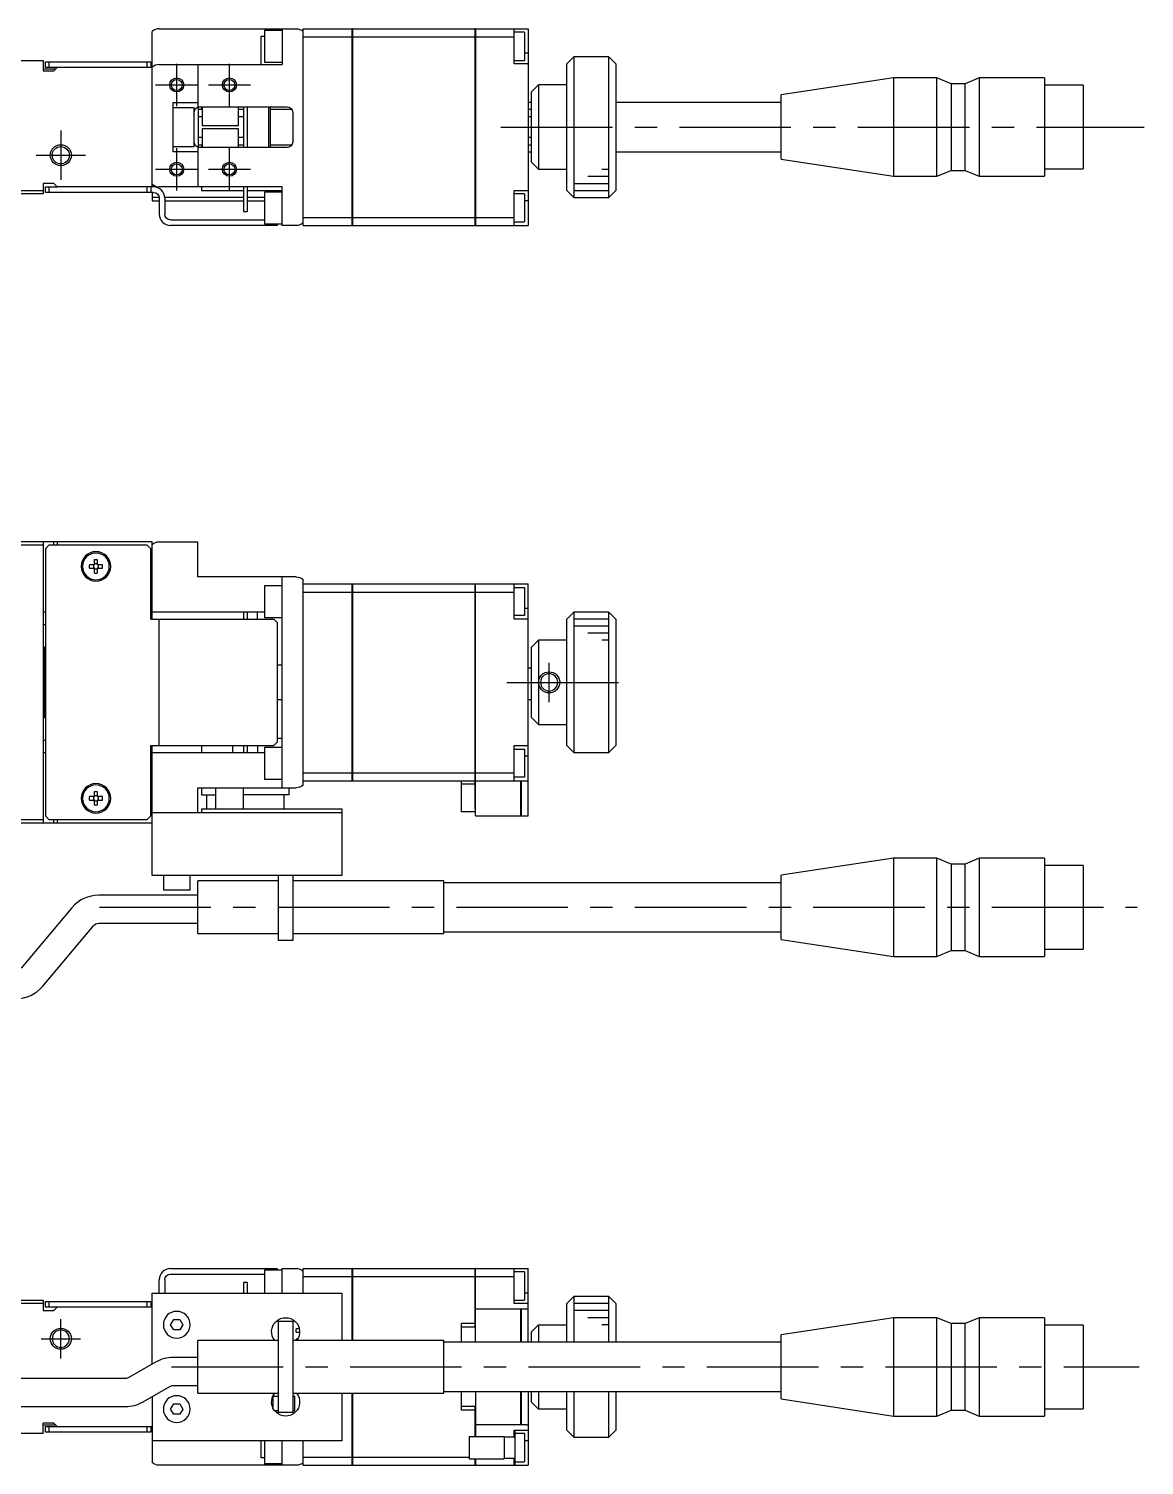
# Model space of a CAD drawing. Extents: x -1 to 626, y -8 to 214.
# Drawn here: x 147.9 to 306.7, y 10 to 214.4 of the extents above; entities that cross this region are included whole.
import ezdxf

# ---------------------------------------------------------------- set-up
doc = ezdxf.new("R2010")
doc.units = 0
doc.header["$LTSCALE"] = 0.5
doc.linetypes.add('CENTER', pattern=[50.8, 31.75, -6.35, 6.35, -6.35])
for name, color, linetype in [('MSM_CENTER', 1, 'CENTER'), ('MSM_CONTINUOUS', 7, 'CONTINUOUS'), ('MSM_NARROW', 5, 'CONTINUOUS')]:
    doc.layers.add(name, color=color, linetype=linetype)

msp = doc.modelspace()

# ---------------------------------------------------------------- linework, layer by layer
at = {"layer": 'MSM_CENTER'}
for p, q in [((169, 203.39), (169, 209.39)), ((176.5, 203.39), (176.5, 209.39)), ((166, 206.39), (172, 206.39)), ((173.5, 206.39), (179.5, 206.39)), ((215.14, 200.39), (306.7, 200.39)), ((152.5, 199.89), (152.5, 192.89)), ((149, 196.39), (156, 196.39)), ((169, 191.39), (169, 197.39)), ((176.5, 191.39), (176.5, 197.39)), ((166, 194.39), (172, 194.39)), ((173.5, 194.39), (179.5, 194.39)), ((222, 118.59), (222, 124.19)), ((216, 121.39), (234, 121.39)), ((158, 89.39), (305.69, 89.39)), ((152.5, 25.2), (152.5, 30.8)), ((149.7, 28), (155.3, 28)), ((168.26, 24), (305.99, 24))]:
    msp.add_line(p, q, dxfattribs=at)
at = {"layer": 'MSM_CONTINUOUS'}
for p, q in [((165.5, 208.91), (165.5, 214.01)), ((166.5, 214.39), (186, 214.39)), ((181, 213.33), (181.5, 213.33)), ((181, 209.29), (181, 213.33)), ((184, 214.14), (181.5, 214.14)), ((181.5, 214.14), (181.5, 209.64)), ((184, 214.39), (184, 209.29)), ((187, 214.39), (193.99, 214.39)), ((187, 186.39), (187, 214.39)), ((187, 213.23), (193.99, 213.23)), ((193.99, 186.39), (193.99, 214.39)), ((194, 214.38), (193.99, 214.38)), ((194, 213.23), (193.99, 213.23)), ((194, 214.39), (194, 186.39)), ((194, 214.39), (211.49, 214.39)), ((194, 213.23), (211.49, 213.23)), ((211.49, 186.39), (211.49, 214.39)), ((211.5, 214.38), (211.49, 214.38)), ((211.5, 213.23), (211.49, 213.23)), ((211.5, 214.39), (219, 214.39)), ((211.5, 214.39), (211.5, 186.39)), ((211.5, 213.23), (217, 213.23)), ((217, 209.39), (217, 214.39)), ((218.5, 213.89), (217, 213.89)), ((218.5, 213.89), (218.5, 209.89)), ((219, 214.39), (219, 186.39)), ((219, 210.89), (218.5, 210.89)), ((127.8, 209.89), (150, 209.89)), ((150, 209.89), (150, 208.39)), ((151.75, 208.64), (150, 208.64)), ((150.3, 208.89), (150.3, 209.69)), ((150.3, 209.69), (165.3, 209.69)), ((165.5, 208.89), (150.3, 208.89)), ((150.8, 209.69), (150.8, 208.89)), ((152, 208.89), (151.5, 208.39)), ((164.8, 208.89), (164.8, 209.69)), ((165.3, 209.69), (165.3, 208.89)), ((165.5, 191.89), (165.5, 208.89)), ((166.5, 209.29), (184, 209.29)), ((172, 209.29), (172, 203.26)), ((181.5, 209.64), (184, 209.64)), ((217, 209.89), (218.5, 209.89)), ((219, 209.39), (217, 209.39)), ((225.5, 210.39), (224.5, 209.39)), ((224.5, 191.39), (224.5, 209.39)), ((230.5, 210.39), (225.5, 210.39)), ((225.5, 210.39), (225.5, 190.39)), ((231.5, 209.39), (230.5, 210.39)), ((230.5, 190.39), (230.5, 210.39)), ((231.5, 209.39), (231.5, 191.39)), ((150, 208.39), (151.5, 208.39)), ((271, 207.39), (255, 204.96)), ((277.2, 207.39), (271, 207.39)), ((271, 207.39), (271, 193.39)), ((279.2, 206.54), (277.2, 207.39)), ((277.2, 193.39), (277.2, 207.39)), ((281.2, 206.54), (279.2, 206.54)), ((279.2, 206.54), (279.2, 194.24)), ((283.2, 207.39), (281.2, 206.54)), ((281.2, 194.24), (281.2, 206.54)), ((292.5, 207.39), (283.2, 207.39)), ((283.2, 207.39), (283.2, 193.39)), ((292.5, 207.39), (292.5, 193.39)), ((219.5, 205.39), (220.5, 206.39)), ((219.5, 195.39), (219.5, 205.39)), ((224.5, 206.39), (220.5, 206.39)), ((220.5, 206.39), (220.5, 194.39)), ((255, 195.82), (255, 204.96)), ((298, 206.34), (292.5, 206.34)), ((298, 206.34), (298, 194.44)), ((168.5, 196.89), (168.5, 203.89)), ((168.5, 203.89), (172, 203.89)), ((171.5, 203.14), (168.5, 203.14)), ((171.5, 197.64), (171.5, 203.14)), ((172, 203.26), (172.09, 203.26)), ((172.01, 203.23), (172.09, 203.26)), ((172.1, 197.51), (172.1, 203.26)), ((172.6, 202.89), (172.1, 202.89)), ((172.3, 203.29), (184.7, 203.29)), ((172.5, 203.29), (172.5, 202.89)), ((172.6, 203.29), (172.6, 200.64)), ((177.8, 200.64), (177.8, 203.29)), ((178.5, 202.89), (177.8, 202.89)), ((178.5, 203.29), (178.5, 197.49)), ((179, 203.29), (179, 197.49)), ((182.1, 197.49), (182.1, 203.29)), ((182.3, 203.29), (182.3, 197.49)), ((185.39, 202.89), (182.3, 202.89)), ((185.5, 202.49), (185.5, 198.29)), ((219.5, 203.89), (219, 203.89)), ((219.5, 202.89), (219, 202.89)), ((255, 203.89), (231.5, 203.89)), ((172.1, 201.89), (172.6, 201.89)), ((172.6, 200.64), (177.8, 200.64)), ((177.8, 201.89), (178.5, 201.89)), ((219, 201.89), (219.5, 201.89)), ((172.6, 198.89), (172.1, 198.89)), ((177.8, 200.14), (172.6, 200.14)), ((172.6, 200.14), (172.6, 197.49)), ((177.8, 197.49), (177.8, 200.14)), ((178.5, 198.89), (177.8, 198.89)), ((219.5, 198.89), (219, 198.89)), ((168.5, 197.64), (171.5, 197.64)), ((172, 196.89), (168.5, 196.89)), ((172, 197.52), (172.09, 197.52)), ((172, 197.52), (172, 191.89)), ((172.09, 197.52), (172.01, 197.54)), ((172.1, 197.89), (172.6, 197.89)), ((184.7, 197.49), (172.3, 197.49)), ((172.5, 197.89), (172.5, 197.49)), ((177.8, 197.89), (178.5, 197.89)), ((182.3, 197.89), (185.39, 197.89)), ((219, 197.89), (219.5, 197.89)), ((219, 196.89), (219.5, 196.89)), ((231.5, 196.89), (255, 196.89)), ((220.5, 194.39), (219.5, 195.39)), ((220.5, 194.39), (224.5, 194.39)), ((255, 195.82), (271, 193.39)), ((277.2, 193.39), (279.2, 194.24)), ((279.2, 194.24), (281.2, 194.24)), ((281.2, 194.24), (283.2, 193.39)), ((292.5, 194.44), (298, 194.44)), ((151.5, 192.39), (150, 192.39)), ((150, 192.39), (150, 190.89)), ((151.5, 192.39), (152, 191.89)), ((271, 193.39), (277.2, 193.39)), ((283.2, 193.39), (292.5, 193.39)), ((150, 190.89), (137, 190.89)), ((137.11, 191.39), (150, 191.39)), ((150.3, 191.89), (152, 191.89)), ((150.3, 191.09), (150.3, 191.89)), ((165.7, 191.09), (150.3, 191.09)), ((150.8, 191.89), (150.8, 191.09)), ((165.7, 191.89), (152, 191.89)), ((164.8, 191.09), (164.8, 191.89)), ((165.3, 191.89), (165.3, 191.09)), ((165.5, 191.09), (165.5, 189.89)), ((166.49, 190.39), (165.5, 190.39)), ((184, 191.89), (166.5, 191.89)), ((166.5, 190.29), (166.5, 187.99)), ((178.5, 190.39), (167.3, 190.39)), ((167.3, 190.29), (167.3, 187.99)), ((172.5, 191.89), (172.5, 191.39)), ((172.5, 191.39), (178.5, 191.39)), ((178.5, 191.89), (178.5, 188.39)), ((179, 191.89), (179, 188.39)), ((179, 191.39), (184, 191.39)), ((181.5, 190.39), (179, 190.39)), ((184, 191.14), (181.5, 191.14)), ((181.5, 191.14), (181.5, 186.64)), ((184, 186.39), (184, 191.89)), ((217, 191.39), (219, 191.39)), ((217, 186.39), (217, 191.39)), ((218.5, 190.89), (217, 190.89)), ((218.5, 190.89), (218.5, 186.89)), ((224.5, 191.39), (225.5, 190.39)), ((225.5, 190.39), (230.5, 190.39)), ((230.5, 190.39), (231.5, 191.39)), ((165.5, 189.89), (166.5, 189.89)), ((167.3, 189.89), (178.5, 189.89)), ((178.5, 188.39), (179, 188.39)), ((179, 189.89), (181.5, 189.89)), ((219, 189.89), (218.5, 189.89)), ((168.1, 187.19), (181.5, 187.19)), ((183.3, 186.39), (168.1, 186.39)), ((181.5, 186.64), (184, 186.64)), ((182.8, 186.39), (182.8, 186.64)), ((183.3, 186.64), (183.3, 186.39)), ((186, 186.39), (184, 186.39)), ((187, 187.54), (193.99, 187.54)), ((187, 186.39), (193.99, 186.39)), ((194, 187.55), (193.99, 187.55)), ((194, 186.4), (193.99, 186.4)), ((194, 187.54), (211.49, 187.54)), ((194, 186.39), (211.49, 186.39)), ((211.5, 187.55), (211.49, 187.55)), ((211.5, 186.4), (211.49, 186.4)), ((211.5, 187.54), (217, 187.54)), ((211.5, 186.39), (219, 186.39)), ((217, 186.89), (218.5, 186.89)), ((165.5, 141.39), (128, 141.39)), ((150, 141.39), (150, 101.39)), ((151.5, 140.89), (151.5, 141.39)), ((152, 141.39), (152, 140.89)), ((165.5, 130.39), (165.5, 141.39)), ((166.5, 141.39), (172, 141.39)), ((172, 136.39), (172, 141.39)), ((150, 140.89), (137.61, 140.89)), ((150.8, 140.89), (150.3, 140.39)), ((150.3, 140.39), (150.3, 102.39)), ((164.8, 140.89), (150.8, 140.89)), ((165.3, 140.39), (164.8, 140.89)), ((165.3, 130.39), (165.3, 140.39)), ((157.26, 138.13), (156.58, 138.13)), ((156.58, 137.65), (157.26, 137.65)), ((157.26, 138.81), (157.26, 138.13)), ((157.26, 137.65), (157.26, 136.97)), ((157.74, 138.13), (157.74, 138.81)), ((158.42, 138.13), (157.74, 138.13)), ((157.74, 137.65), (158.42, 137.65)), ((157.74, 136.97), (157.74, 137.65)), ((186, 136.39), (172, 136.39)), ((184, 135.14), (181.5, 135.14)), ((181.5, 135.14), (181.5, 130.64)), ((184, 106.39), (184, 136.39)), ((187, 106.77), (187, 136.01)), ((187, 135.39), (193.99, 135.39)), ((193.99, 107.39), (193.99, 135.39)), ((194, 135.38), (193.99, 135.38)), ((194, 135.39), (211.49, 135.39)), ((194, 135.39), (194, 107.39)), ((211.49, 103.39), (211.49, 135.39)), ((211.5, 135.38), (211.49, 135.38)), ((211.5, 102.39), (211.5, 135.39)), ((211.5, 135.39), (219, 135.39)), ((217, 130.39), (217, 135.39)), ((219, 102.39), (219, 135.39)), ((187, 134.23), (193.99, 134.23)), ((194, 134.23), (193.99, 134.23)), ((194, 134.23), (211.49, 134.23)), ((211.5, 134.23), (211.49, 134.23)), ((211.5, 134.23), (217, 134.23)), ((217, 134.89), (218.5, 134.89)), ((218.5, 134.89), (218.5, 130.89)), ((150.3, 131.39), (150, 131.39)), ((181.5, 131.39), (165.3, 131.39)), ((178.5, 131.39), (178.5, 130.39)), ((179, 131.39), (179, 130.39)), ((180.5, 130.39), (180.5, 131.39)), ((218.5, 130.89), (217, 130.89)), ((219, 131.89), (218.5, 131.89)), ((225.5, 131.39), (224.5, 130.39)), ((230.5, 131.39), (225.5, 131.39)), ((225.5, 131.39), (225.5, 111.39)), ((231.5, 130.39), (230.5, 131.39)), ((230.5, 111.39), (230.5, 131.39)), ((150, 129.64), (150.3, 129.64)), ((165.3, 130.39), (182.8, 130.39)), ((166.5, 112.39), (166.5, 130.39)), ((181.5, 130.64), (184, 130.64)), ((183.3, 129.89), (182.8, 130.39)), ((183.3, 129.89), (183.3, 112.89)), ((219, 130.39), (217, 130.39)), ((224.5, 112.39), (224.5, 130.39)), ((231.5, 130.39), (231.5, 112.39)), ((219.5, 126.39), (220.5, 127.39)), ((224.5, 127.39), (220.5, 127.39)), ((220.5, 127.39), (220.5, 115.39)), ((150.2, 126.39), (150, 126.19)), ((150.3, 126.39), (150.2, 126.39)), ((150.2, 126.39), (150.2, 116.39)), ((219.5, 116.39), (219.5, 126.39)), ((183.3, 123.89), (184, 123.89)), ((219.5, 123.39), (219, 123.39)), ((184, 118.89), (183.3, 118.89)), ((219.5, 118.89), (219, 118.89)), ((150, 116.59), (150.2, 116.39)), ((150.2, 116.39), (150.3, 116.39)), ((220.5, 115.39), (219.5, 116.39)), ((220.5, 115.39), (224.5, 115.39)), ((150.3, 113.14), (150, 113.14)), ((182.8, 112.39), (183.3, 112.89)), ((184, 113.39), (183.3, 113.39)), ((150, 111.39), (150.3, 111.39)), ((165.3, 112.39), (182.8, 112.39)), ((165.3, 102.39), (165.3, 112.39)), ((165.3, 111.39), (181.5, 111.39)), ((165.5, 93.89), (165.5, 112.39)), ((172.5, 112.39), (172.5, 111.39)), ((177, 111.39), (177, 112.39)), ((178.5, 112.39), (178.5, 111.39)), ((179, 112.39), (179, 111.39)), ((180.5, 112.39), (180.5, 111.39)), ((184, 112.14), (181.5, 112.14)), ((181.5, 112.14), (181.5, 107.64)), ((217, 112.39), (219, 112.39)), ((217, 107.39), (217, 112.39)), ((217, 111.89), (218.5, 111.89)), ((218.5, 111.89), (218.5, 107.89)), ((219, 110.89), (218.5, 110.89)), ((224.5, 112.39), (225.5, 111.39)), ((225.5, 111.39), (230.5, 111.39)), ((230.5, 111.39), (231.5, 112.39)), ((187, 108.54), (193.99, 108.54)), ((194, 108.55), (193.99, 108.55)), ((194, 108.54), (211.49, 108.54)), ((211.5, 108.55), (211.49, 108.55)), ((211.5, 108.54), (217, 108.54)), ((172, 102.89), (172, 106.39)), ((172, 106.39), (186, 106.39)), ((172.5, 106.39), (172.5, 105.39)), ((174.5, 106.39), (174.5, 103.39)), ((178.5, 103.39), (178.5, 106.39)), ((181.5, 107.64), (184, 107.64)), ((185, 105.39), (185, 106.39)), ((187, 107.39), (193.99, 107.39)), ((194, 107.4), (193.99, 107.4)), ((194, 107.39), (211.49, 107.39)), ((209.5, 107.39), (209.5, 102.99)), ((211.49, 106.89), (209.5, 106.89)), ((211.5, 107.4), (211.49, 107.4)), ((211.49, 107.09), (211.5, 107.09)), ((211.5, 107.39), (219, 107.39)), ((218.5, 107.89), (217, 107.89)), ((217.99, 102.39), (217.99, 107.39)), ((218, 107.39), (218, 102.39)), ((157.26, 105.13), (156.58, 105.13)), ((156.58, 104.65), (157.26, 104.65)), ((157.26, 105.81), (157.26, 105.13)), ((157.26, 104.65), (157.26, 103.97)), ((157.74, 105.13), (157.74, 105.81)), ((158.42, 105.13), (157.74, 105.13)), ((157.74, 104.65), (158.42, 104.65)), ((157.74, 103.97), (157.74, 104.65)), ((172.5, 105.39), (174.5, 105.39)), ((173.25, 105.39), (173.25, 103.39)), ((185, 105.39), (178.5, 105.39)), ((184.25, 105.39), (184.25, 103.39)), ((211.49, 105.99), (211.5, 105.99)), ((150.3, 102.39), (150.8, 101.89)), ((164.8, 101.89), (165.3, 102.39)), ((165.5, 102.89), (192.5, 102.89)), ((172.5, 103.39), (192.5, 103.39)), ((172.5, 103.39), (172.5, 102.89)), ((192.5, 103.39), (192.5, 93.89)), ((211.5, 102.99), (209.5, 102.99)), ((211.5, 103.39), (211.49, 103.39)), ((211.5, 102.39), (217.99, 102.39)), ((218, 102.4), (217.99, 102.4)), ((218, 102.39), (219, 102.39)), ((128, 101.39), (165.5, 101.39)), ((137.61, 101.89), (150, 101.89)), ((150.8, 101.89), (164.8, 101.89)), ((151.5, 101.39), (151.5, 101.89)), ((152, 101.89), (152, 101.39)), ((271, 96.39), (255, 93.96)), ((271, 96.39), (271, 82.39)), ((277.2, 96.39), (271, 96.39)), ((277.2, 82.39), (277.2, 96.39)), ((279.2, 95.54), (277.2, 96.39)), ((283.2, 96.39), (281.2, 95.54)), ((283.2, 96.39), (283.2, 82.39)), ((292.5, 96.39), (283.2, 96.39)), ((292.5, 96.39), (292.5, 82.39)), ((279.2, 95.54), (279.2, 83.24)), ((281.2, 95.54), (279.2, 95.54)), ((281.2, 83.24), (281.2, 95.54)), ((298, 95.34), (292.5, 95.34)), ((298, 95.34), (298, 83.44)), ((192.5, 93.89), (165.5, 93.89)), ((167.1, 93.89), (167.1, 91.89)), ((170.9, 91.89), (170.9, 93.89)), ((172, 85.64), (172, 93.14)), ((183.5, 93.14), (172, 93.14)), ((183.5, 84.64), (183.5, 93.89)), ((185.5, 93.89), (185.5, 84.64)), ((207, 93.14), (185.5, 93.14)), ((207, 85.64), (207, 93.14)), ((255, 92.89), (207, 92.89)), ((255, 84.82), (255, 93.96)), ((172, 91.11), (157.9, 91.11)), ((167.1, 91.89), (170.9, 91.89)), ((154.07, 89.33), (146.87, 80.74)), ((149.93, 78.17), (157.13, 86.75)), ((157.9, 87.11), (172, 87.11)), ((207, 85.89), (255, 85.89)), ((172, 85.64), (183.5, 85.64)), ((185.5, 84.64), (183.5, 84.64)), ((185.5, 85.64), (207, 85.64)), ((255, 84.82), (271, 82.39)), ((271, 82.39), (277.2, 82.39)), ((277.2, 82.39), (279.2, 83.24)), ((279.2, 83.24), (281.2, 83.24)), ((281.2, 83.24), (283.2, 82.39)), ((283.2, 82.39), (292.5, 82.39)), ((292.5, 83.44), (298, 83.44)), ((168.1, 38), (183.3, 38)), ((168.1, 37.2), (181.5, 37.2)), ((181.5, 37.75), (181.5, 34.5)), ((184, 37.75), (181.5, 37.75)), ((182.8, 37.75), (182.8, 38)), ((183.3, 38), (183.3, 37.75)), ((184, 34.5), (184, 38)), ((184, 38), (186, 38)), ((187, 38), (193.99, 38)), ((187, 34.5), (187, 38)), ((187, 36.85), (193.99, 36.85)), ((193.99, 27.75), (193.99, 38)), ((194, 37.99), (193.99, 37.99)), ((194, 36.84), (193.99, 36.84)), ((194, 38), (194, 27.75)), ((194, 38), (211.49, 38)), ((194, 36.85), (211.49, 36.85)), ((211.49, 29.65), (211.49, 38)), ((211.5, 37.99), (211.49, 37.99)), ((211.5, 36.84), (211.49, 36.84)), ((211.5, 27.5), (211.5, 38)), ((211.5, 38), (219, 38)), ((211.5, 36.85), (217, 36.85)), ((217, 33), (217, 38)), ((218.5, 37.5), (217, 37.5)), ((218.5, 37.5), (218.5, 33.5)), ((219, 27.5), (219, 38)), ((166.5, 34.5), (166.5, 36.4)), ((167.3, 36.4), (167.3, 34.5)), ((178.5, 36), (178.5, 34.5)), ((179, 36), (178.5, 36)), ((179, 36), (179, 34.5)), ((137, 33.5), (150, 33.5)), ((150, 33), (137.11, 33)), ((150, 33.5), (150, 32)), ((150.3, 32.5), (150.3, 33.3)), ((150.3, 33.3), (165.5, 33.3)), ((150.8, 33.3), (150.8, 32.5)), ((164.8, 32.5), (164.8, 33.3)), ((165.3, 33.3), (165.3, 32.5)), ((165.5, 24.39), (165.5, 34.5)), ((165.5, 34.5), (192.5, 34.5)), ((192.5, 34.5), (192.5, 27.75)), ((217, 33.5), (218.5, 33.5)), ((219, 33), (217, 33)), ((219, 34.5), (218.5, 34.5)), ((225.5, 34), (224.5, 33)), ((224.5, 27.5), (224.5, 33)), ((225.5, 34), (225.5, 27.5)), ((230.5, 34), (225.5, 34)), ((230.5, 27.5), (230.5, 34)), ((231.5, 33), (230.5, 34)), ((231.5, 33), (231.5, 27.5)), ((150, 32), (151.5, 32)), ((165.5, 32.5), (150.3, 32.5)), ((152, 32.5), (151.5, 32)), ((168.13, 30), (168.57, 30.75)), ((168.57, 30.75), (169.43, 30.75)), ((169.43, 30.75), (169.87, 30)), ((211.5, 32.25), (217.99, 32.25)), ((217.99, 27.5), (217.99, 32.25)), ((218, 32.24), (217.99, 32.24)), ((218, 32.25), (218, 27.5)), ((218, 32.25), (218.8, 32.25)), ((218.8, 32.23), (218.8, 32.25)), ((219, 32.23), (218.8, 32.23)), ((271, 31), (255, 28.57)), ((271, 31), (271, 17)), ((277.2, 31), (271, 31)), ((277.2, 17), (277.2, 31)), ((279.2, 30.15), (277.2, 31)), ((283.2, 31), (281.2, 30.15)), ((283.2, 31), (283.2, 17)), ((292.5, 31), (283.2, 31)), ((292.5, 31), (292.5, 17)), ((168.57, 29.25), (168.13, 30)), ((169.43, 29.25), (168.57, 29.25)), ((169.87, 30), (169.43, 29.25)), ((183.5, 30.5), (185.5, 30.5)), ((183.5, 17.5), (183.5, 30.5)), ((185.5, 30.5), (185.5, 17.5)), ((186, 28.93), (186, 29.43)), ((186.45, 29.43), (186, 29.43)), ((186, 28.93), (186.5, 28.93)), ((211.49, 30.15), (209.5, 30.15)), ((209.5, 30.15), (209.5, 27.5)), ((211.5, 29.65), (209.5, 29.65)), ((220.5, 30), (219.5, 29)), ((219.5, 27.5), (219.5, 29)), ((220.5, 30), (220.5, 27.5)), ((220.5, 30), (224.5, 30)), ((279.2, 30.15), (279.2, 17.85)), ((281.2, 30.15), (279.2, 30.15)), ((281.2, 17.85), (281.2, 30.15)), ((298, 29.95), (292.5, 29.95)), ((298, 29.95), (298, 18.05)), ((172, 20.25), (172, 27.75)), ((183.5, 27.75), (172, 27.75)), ((207, 27.75), (185.5, 27.75)), ((186, 27.75), (186, 27.93)), ((186.19, 27.93), (186, 27.93)), ((207, 20.25), (207, 27.75)), ((255, 27.5), (207, 27.5)), ((255, 19.43), (255, 28.57)), ((166, 24.68), (162.2, 22.48)), ((172, 25.35), (168.5, 25.35)), ((161.7, 22.35), (140.5, 22.35)), ((164.2, 19.02), (168, 21.22)), ((168.5, 21.35), (172, 21.35)), ((207, 20.5), (255, 20.5)), ((209.5, 20.5), (209.5, 17.85)), ((211.5, 20.5), (211.5, 14.1)), ((217.99, 15.75), (217.99, 20.5)), ((218, 20.5), (218, 15.75)), ((219, 20.5), (219, 10)), ((219.5, 19), (219.5, 20.5)), ((220.5, 20.5), (220.5, 18)), ((224.5, 15), (224.5, 20.5)), ((225.5, 20.5), (225.5, 14)), ((230.5, 14), (230.5, 20.5)), ((231.5, 20.5), (231.5, 15)), ((165.5, 19.77), (165.5, 10.38)), ((168.13, 18), (168.57, 18.75)), ((168.57, 18.75), (169.43, 18.75)), ((169.43, 18.75), (169.87, 18)), ((172, 20.25), (183.5, 20.25)), ((183.5, 19.78), (182.67, 19.78)), ((182.67, 19.78), (182.67, 18.2)), ((185.5, 20.25), (207, 20.25)), ((185.82, 19.78), (185.5, 19.78)), ((185.82, 17.78), (185.82, 19.78)), ((192.5, 20.25), (192.5, 13.5)), ((193.99, 10), (193.99, 20.25)), ((194, 20.25), (194, 10)), ((219.5, 19), (220.5, 18)), ((255, 19.43), (271, 17)), ((140.5, 18.35), (161.7, 18.35)), ((168.57, 17.25), (168.13, 18)), ((169.43, 17.25), (168.57, 17.25)), ((169.87, 18), (169.43, 17.25)), ((182.92, 17.78), (183.5, 17.78)), ((185.5, 17.5), (183.5, 17.5)), ((185.5, 17.78), (185.82, 17.78)), ((211.5, 18.35), (209.5, 18.35)), ((211.49, 17.85), (209.5, 17.85)), ((211.49, 14.1), (211.49, 18.35)), ((224.5, 18), (220.5, 18)), ((271, 17), (277.2, 17)), ((277.2, 17), (279.2, 17.85)), ((279.2, 17.85), (281.2, 17.85)), ((281.2, 17.85), (283.2, 17)), ((283.2, 17), (292.5, 17)), ((292.5, 18.05), (298, 18.05)), ((150, 14.5), (58.5, 14.5)), ((151.5, 16), (150, 16)), ((150, 14.5), (150, 16)), ((150, 15.75), (151.75, 15.75)), ((150.3, 14.7), (150.3, 15.5)), ((150.3, 15.5), (165.5, 15.5)), ((165.3, 14.7), (150.3, 14.7)), ((150.8, 15.5), (150.8, 14.7)), ((151.5, 16), (152, 15.5)), ((164.8, 14.7), (164.8, 15.5)), ((165.3, 15.5), (165.3, 14.7)), ((217.99, 15.75), (211.5, 15.75)), ((217, 14), (217, 15)), ((217, 15), (219, 15)), ((217.1, 15), (217.1, 10)), ((218.5, 14.5), (217.1, 14.5)), ((218, 15.76), (217.99, 15.76)), ((218.8, 15.75), (218, 15.75)), ((218.5, 14.5), (218.5, 10.5)), ((218.8, 15.77), (219, 15.77)), ((218.8, 15.75), (218.8, 15.77)), ((224.5, 15), (225.5, 14)), ((230.5, 14), (231.5, 15)), ((192.5, 13.5), (165.5, 13.5)), ((181, 11.05), (181, 13.5)), ((181.5, 13.5), (181.5, 10.25)), ((184, 10), (184, 13.5)), ((187, 10), (187, 13.5)), ((210.6, 14.1), (210.6, 10.9)), ((210.6, 14.1), (215.6, 14.1)), ((215.6, 14.1), (215.6, 10.9)), ((217.1, 14), (215.6, 14)), ((219, 13.5), (218.5, 13.5)), ((225.5, 14), (230.5, 14)), ((181.5, 11.05), (181, 11.05)), ((181.5, 10.25), (184, 10.25)), ((187, 11.15), (193.99, 11.15)), ((194, 11.16), (193.99, 11.16)), ((194, 11.15), (210.6, 11.15)), ((210.6, 10.9), (215.6, 10.9)), ((211.49, 10), (211.49, 10.9)), ((211.5, 10.9), (211.5, 10)), ((215.6, 11), (217.1, 11)), ((217, 10), (217, 11)), ((217.1, 10.5), (218.5, 10.5)), ((186, 10), (166.5, 10)), ((187, 10), (193.99, 10)), ((194, 10.01), (193.99, 10.01)), ((194, 10), (211.49, 10)), ((211.5, 10.01), (211.49, 10.01)), ((211.5, 10), (219, 10)), ((217, 10), (217.1, 10))]:
    msp.add_line(p, q, dxfattribs=at)
at = {"layer": 'MSM_CONTINUOUS', "extrusion": (0, 0, -1)}
for p, q in [((171.5, 202.54), (171.51, 202.59)), ((171.5, 202.49), (171.5, 202.54)), ((171.51, 202.59), (171.52, 202.65)), ((171.52, 202.65), (171.53, 202.7)), ((171.53, 202.7), (171.54, 202.75)), ((171.54, 202.75), (171.56, 202.79)), ((171.56, 202.79), (171.58, 202.84)), ((171.58, 202.84), (171.61, 202.89)), ((171.61, 202.89), (171.64, 202.94)), ((171.64, 202.94), (171.66, 202.97)), ((171.66, 202.97), (171.69, 203)), ((171.69, 203), (171.72, 203.03)), ((171.72, 203.03), (171.75, 203.06)), ((171.75, 203.06), (171.77, 203.09)), ((171.77, 203.09), (171.8, 203.12)), ((171.8, 203.12), (171.84, 203.14)), ((171.84, 203.14), (171.87, 203.16)), ((171.87, 203.16), (171.9, 203.18)), ((171.9, 203.18), (171.94, 203.2)), ((171.94, 203.2), (171.97, 203.22)), ((171.97, 203.22), (172, 203.23)), ((172, 203.23), (172.01, 203.23)), ((171.5, 198.24), (171.5, 198.29)), ((171.5, 198.2), (171.5, 198.24)), ((171.51, 198.16), (171.5, 198.2)), ((171.52, 198.12), (171.51, 198.16)), ((171.53, 198.07), (171.52, 198.12)), ((171.55, 198.02), (171.53, 198.07)), ((171.57, 197.97), (171.55, 198.02)), ((171.59, 197.92), (171.57, 197.97)), ((171.61, 197.88), (171.59, 197.92)), ((171.64, 197.83), (171.61, 197.88)), ((171.67, 197.79), (171.64, 197.83)), ((171.71, 197.75), (171.67, 197.79)), ((171.74, 197.71), (171.71, 197.75)), ((171.77, 197.69), (171.74, 197.71)), ((171.8, 197.66), (171.77, 197.69)), ((171.83, 197.64), (171.8, 197.66)), ((171.86, 197.62), (171.83, 197.64)), ((171.89, 197.6), (171.86, 197.62)), ((171.92, 197.59), (171.89, 197.6)), ((171.94, 197.57), (171.92, 197.59)), ((171.97, 197.56), (171.94, 197.57)), ((171.99, 197.55), (171.97, 197.56)), ((172.01, 197.54), (171.99, 197.55))]:
    msp.add_line(p, q, dxfattribs=at)
at = {"layer": 'MSM_CONTINUOUS'}
for centre, radius in [((169, 206.39), 0.783), ((176.5, 206.39), 0.783), ((152.5, 196.39), 1.23), ((169, 194.39), 0.783), ((176.5, 194.39), 0.783)]:
    msp.add_circle(centre, radius, dxfattribs=at)
at = {"layer": 'MSM_CONTINUOUS', "extrusion": (0, 0, -1)}
for centre, radius in [((-157.5, 137.89), 2.1), ((-157.5, 137.89), 1.9), ((-222, 121.39), 1.23), ((-157.5, 104.89), 2.1), ((-157.5, 104.89), 1.9), ((-169, 30), 1.9), ((-152.5, 28), 1.23), ((-169, 18), 1.9)]:
    msp.add_circle(centre, radius, dxfattribs=at)
at = {"layer": 'MSM_CONTINUOUS'}
for centre, radius, start, end in [((166.5, 212.89), 1.5, 90, 131.8103), ((166.5, 207.79), 1.5, 90, 131.8103), ((166.5, 193.39), 1.5, 228.1897, 270), ((165.7, 190.29), 1.6, 0, 90), ((168.1, 187.99), 1.6, 180, 270), ((157.5, 137.89), 0.95, 165.3667, 194.6333), ((157.5, 137.89), 0.365, 138.8496, 221.1504), ((157.5, 137.89), 0.95, 75.3667, 104.6333), ((157.5, 137.89), 0.365, 48.8496, 131.1504), ((157.5, 137.89), 0.365, 228.8496, 311.1504), ((157.5, 137.89), 0.95, 255.3667, 284.6333), ((157.5, 137.89), 0.365, 318.8496, 41.1504), ((157.5, 137.89), 0.95, 345.3667, 14.6333), ((157.5, 104.89), 0.95, 165.3667, 194.6333), ((157.5, 104.89), 0.365, 138.8496, 221.1504), ((157.5, 104.89), 0.95, 75.3667, 104.6333), ((157.5, 104.89), 0.365, 48.8496, 131.1504), ((157.5, 104.89), 0.365, 228.8496, 311.1504), ((157.5, 104.89), 0.365, 318.8496, 41.1504), ((157.5, 104.89), 0.95, 345.3667, 14.6333), ((157.5, 104.89), 0.95, 255.3667, 284.6333), ((157.9, 86.11), 5, 90, 140), ((146.1, 81.39), 5, 270, 320), ((168.1, 36.4), 1.6, 90, 180), ((168.5, 20.35), 5, 90, 120), ((161.7, 23.35), 5, 270, 300)]:
    msp.add_arc(centre, radius, start, end, dxfattribs=at)
at = {"layer": 'MSM_CONTINUOUS', "extrusion": (0, 0, -1)}
for centre, radius, start, end in [((-186, 212.89), 1.5, 90, 131.8103), ((-172.3, 202.49), 0.8, 74.8734, 90), ((-184.7, 202.49), 0.8, 90, 180), ((-184.7, 198.29), 0.8, 180, 270), ((-172.3, 198.29), 0.8, 270, 285.1266), ((-165.7, 190.29), 0.8, 90, 180), ((-168.1, 187.99), 0.8, 270, 0), ((-186, 187.89), 1.5, 228.1897, 270), ((-166.5, 139.89), 1.5, 48.1897, 90), ((-186, 134.89), 1.5, 90, 131.8103), ((-186, 107.89), 1.5, 228.1897, 270), ((-157.9, 86.11), 1, 40, 90), ((-168.1, 36.4), 0.8, 0, 90), ((-186, 36.5), 1.5, 90, 131.8103), ((-184.5, 29), 2, 321.3178, 218.6822), ((-183.2, 30.67), 0.2, 179.1937, 284.9256), ((-161.7, 23.35), 1, 240, 270), ((-168.5, 20.35), 1, 60, 90), ((-184.5, 19), 2, 141.3178, 38.6822), ((-166.5, 11.5), 1.5, 270, 311.8103), ((-186, 11.5), 1.5, 228.1897, 270)]:
    msp.add_arc(centre, radius, start, end, dxfattribs=at)
at = {"layer": 'MSM_NARROW'}
for p, q in [((229.5, 194.39), (230.5, 194.39)), ((225.5, 192.39), (230.5, 192.39)), ((227.5, 193.39), (230.5, 193.39)), ((225.5, 191.39), (230.5, 191.39)), ((230.5, 130.39), (225.5, 130.39)), ((230.5, 129.39), (225.5, 129.39)), ((230.5, 128.39), (227.5, 128.39)), ((230.5, 127.39), (229.5, 127.39)), ((230.5, 33), (225.5, 33)), ((230.5, 32), (225.5, 32)), ((230.5, 31), (227.5, 31)), ((230.5, 30), (229.5, 30))]:
    msp.add_line(p, q, dxfattribs=at)
for centre, radius in [((169, 206.39), 1), ((176.5, 206.39), 1), ((152.5, 196.39), 1.5), ((169, 194.39), 1), ((176.5, 194.39), 1), ((222, 121.39), 1.5), ((152.5, 28), 1.5)]:
    msp.add_circle(centre, radius, dxfattribs=at)

doc.saveas('drawing.dxf')
